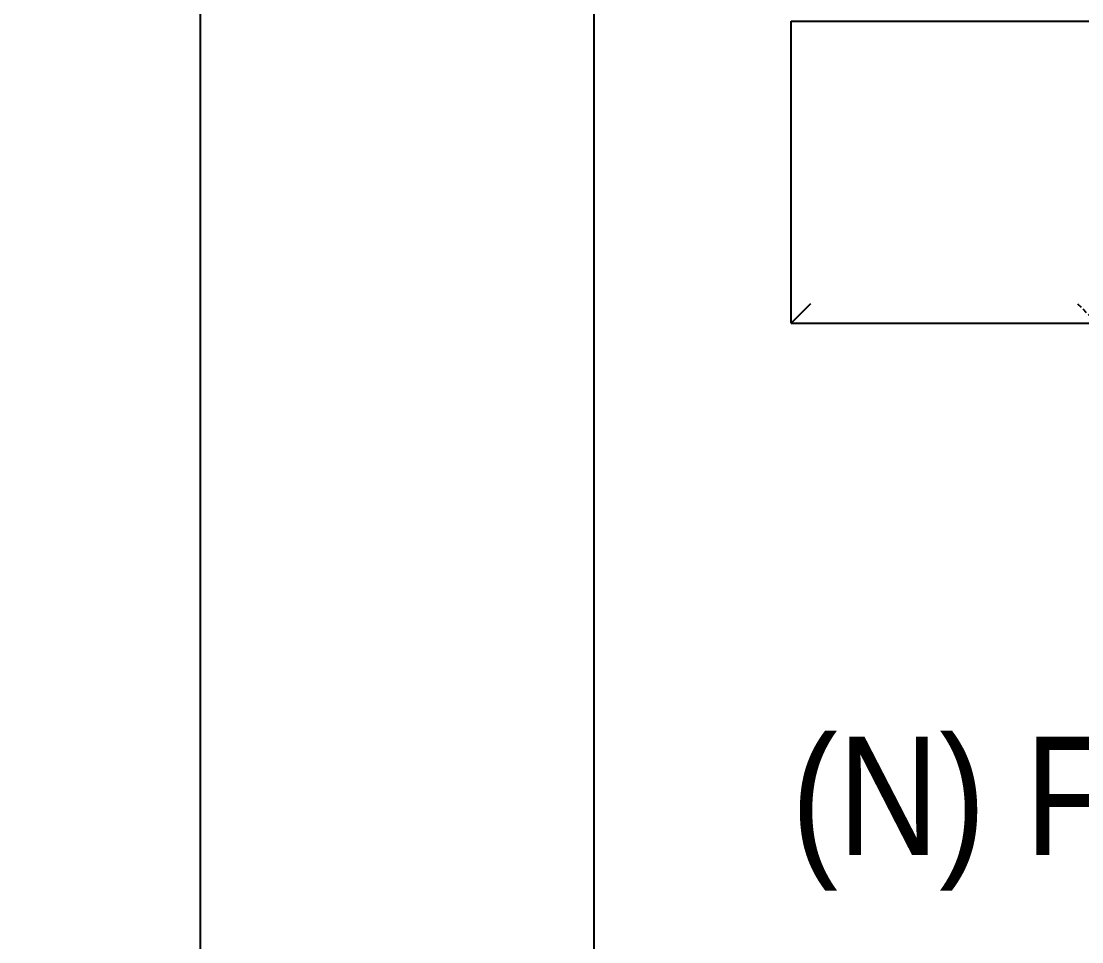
# Model space of a CAD drawing. Header units: inches. Extents: x -2661 to 42767, y -1222 to 9099.
# Drawn here: x -1570.2 to -1247.1, y 2315.1 to 2595.5 of the extents above; entities that cross this region are included whole.
import ezdxf

# ---------------------------------------------------------------- set-up
doc = ezdxf.new("R2010")
doc.units = ezdxf.units.IN
doc.header["$LTSCALE"] = 12
doc.header["$MEASUREMENT"] = 0
doc.linetypes.add('HIDDEN2', pattern=[0.1875, 0.125, -0.0625])
doc.layers.get('0').update_dxf_attribs({"linetype": 'CONTINUOUS'})
doc.layers.add('S-ANNO-GRID-NONPLOT', color=251, linetype='CONTINUOUS', plot=False)
doc.layers.add('S-ANNO-NONPLOT', color=253, linetype='CONTINUOUS', plot=False, transparency=0.5)
doc.layers.add('S-ANNO-NOTE', color=4, linetype='CONTINUOUS')
doc.styles.add('Arial', font='arial.ttf', dxfattribs={"width": 0.85})

# ---------------------------------------------------------------- blocks, each defined once
blk = doc.blocks.new('Se_24x36_STARTERS_GRID')
for p, q in [((-372.84, 0), (-279.63, 0)), ((-372.84, -92), (-372.84, 0)), ((-372.84, -92), (-366.84, -86)), ((-372.84, -92), (-279.63, -92))]:
    blk.add_line(p, q)
at = {"linetype": 'HIDDEN2'}
blk.add_line((-279.63, -92), (-285.63, -86), dxfattribs=at)

msp = doc.modelspace()

# ---------------------------------------------------------------- linework, layer by layer
at = {"layer": 'S-ANNO-NONPLOT'}
for points in [[(-1515.60916, 847.54657), (-2435.28195, 847.54657), (-2435.28195, 4172.00884), (-1515.60916, 4172.00884)], [(-1395.60916, 4172.00884), (377.73642, 4172.00884), (377.73642, 847.54657), (-1395.60916, 847.54657)]]:
    msp.add_lwpolyline(points, close=True, dxfattribs=at)

# ---------------------------------------------------------------- block references
at = {"layer": 'S-ANNO-GRID-NONPLOT'}
msp.add_blockref('Se_24x36_STARTERS_GRID', (-962.77277, 2595.54657), dxfattribs=at)

# ---------------------------------------------------------------- texts
at = {"layer": 'S-ANNO-NOTE', "insert": (-1335.60916, 2377.54657), "char_height": 36, "width": 1105.3836959, "attachment_point": 1, "style": 'Arial'}
msp.add_mtext('\\A1;(N) FOUNDATION', dxfattribs=at)

doc.saveas('drawing.dxf')
